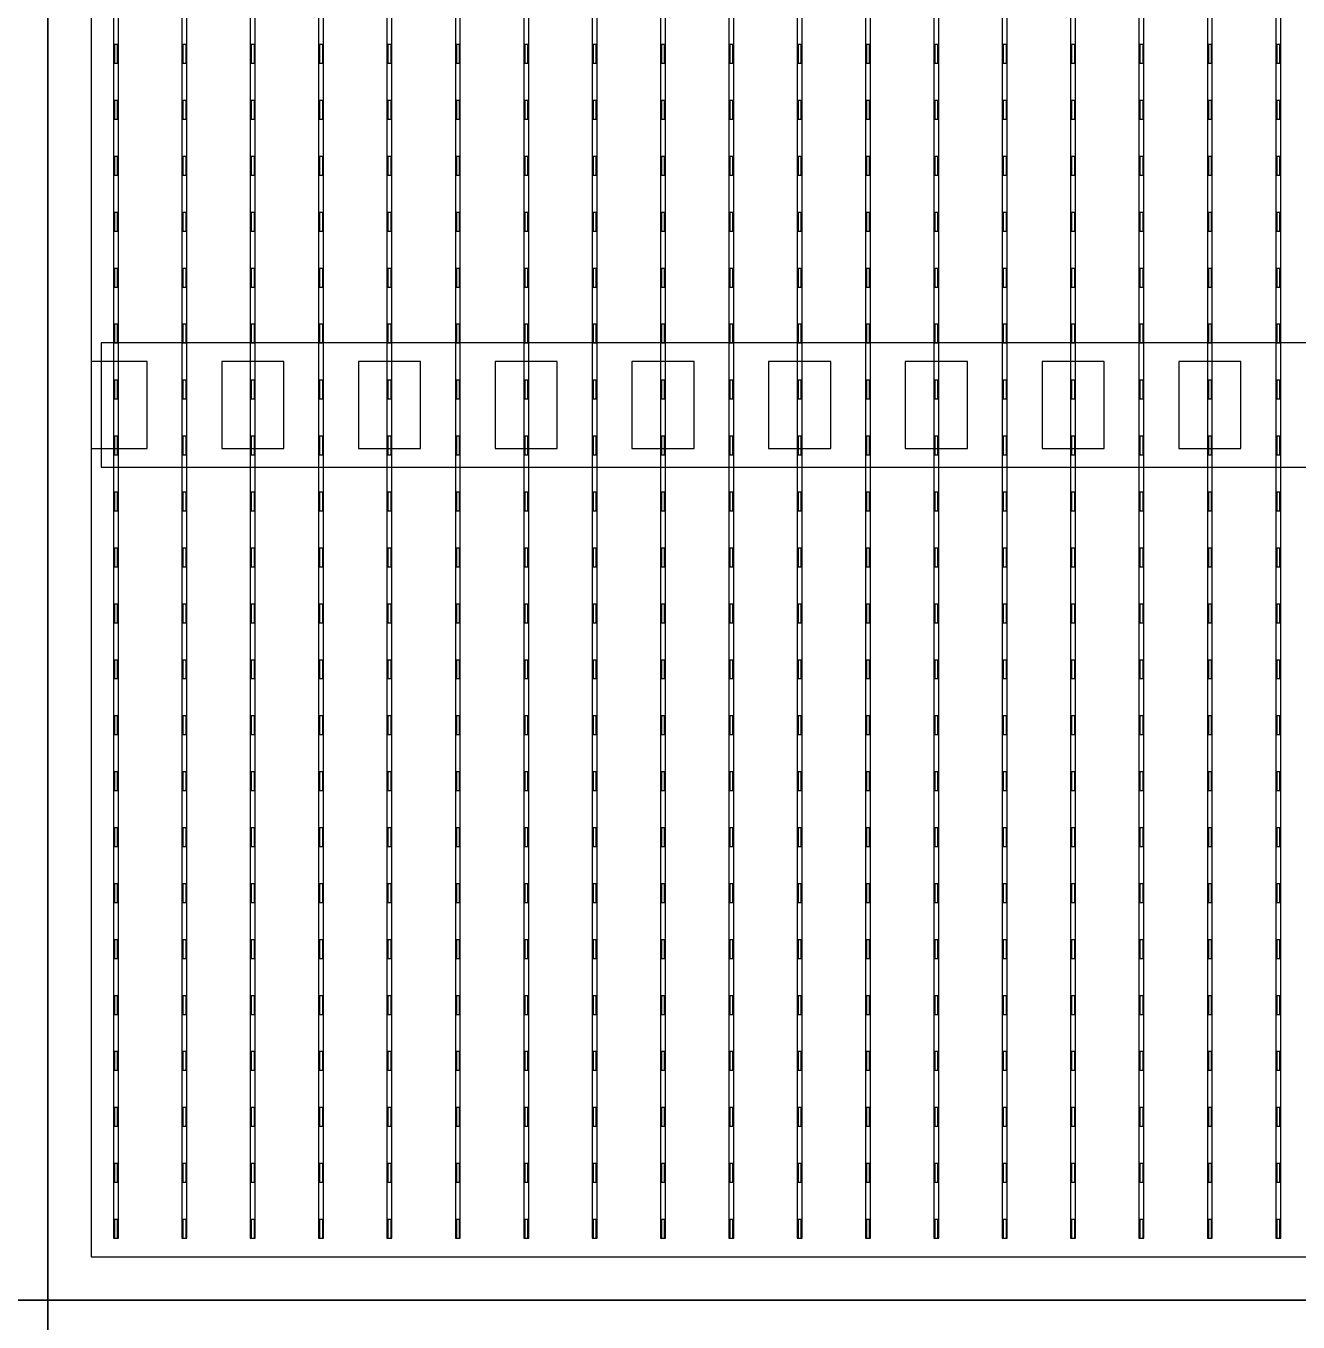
# Model space of a CAD drawing. Header units: millimetres. Extents: x -18 to 142, y -7 to 153.
# Drawn here: x 41.09 to 51.33, y 20.22 to 30.65 of the extents above; entities that cross this region are included whole.
import ezdxf

# ---------------------------------------------------------------- set-up
doc = ezdxf.new("R2010")
doc.units = ezdxf.units.MM
for name, color, linetype in [('BUSBARS', 3, 'Continuous'), ('CELLS', 5, 'Continuous'), ('CONTACT_PADS', 2, 'Continuous'), ('DICING', 4, 'Continuous'), ('FINGERS', 1, 'Continuous'), ('INSULATION', 2, 'Continuous')]:
    doc.layers.add(name, color=color, linetype=linetype)

msp = doc.modelspace()

# ---------------------------------------------------------------- linework, layer by layer
at = {"layer": 'BUSBARS'}
msp.add_lwpolyline([(61.74, 27.1), (61.74, 28.1), (41.7, 28.1), (41.7, 27.1), (61.74, 27.1)], close=True, dxfattribs=at)
at = {"layer": 'CELLS'}
for points in [[(41.27, 20.4), (41.27, 41.3), (20.37, 41.3), (20.37, 20.4), (41.27, 20.4)], [(62.17, 20.4), (62.17, 41.3), (41.27, 41.3), (41.27, 20.4), (62.17, 20.4)], [(41.27, -0.5), (41.27, 20.4), (20.37, 20.4), (20.37, -0.5), (41.27, -0.5)], [(62.17, -0.5), (62.17, 20.4), (41.27, 20.4), (41.27, -0.5), (62.17, -0.5)]]:
    msp.add_lwpolyline(points, close=True, dxfattribs=at)
at = {"layer": 'CONTACT_PADS'}
for points in [[(41.833, 30.35), (41.833, 30.5), (41.808, 30.5), (41.808, 30.35), (41.833, 30.35)], [(42.383, 30.35), (42.383, 30.5), (42.358, 30.5), (42.358, 30.35), (42.383, 30.35)], [(42.933, 30.35), (42.933, 30.5), (42.908, 30.5), (42.908, 30.35), (42.933, 30.35)], [(43.483, 30.35), (43.483, 30.5), (43.458, 30.5), (43.458, 30.35), (43.483, 30.35)], [(44.033, 30.35), (44.033, 30.5), (44.008, 30.5), (44.008, 30.35), (44.033, 30.35)], [(44.583, 30.35), (44.583, 30.5), (44.558, 30.5), (44.558, 30.35), (44.583, 30.35)], [(45.133, 30.35), (45.133, 30.5), (45.108, 30.5), (45.108, 30.35), (45.133, 30.35)], [(45.683, 30.35), (45.683, 30.5), (45.658, 30.5), (45.658, 30.35), (45.683, 30.35)], [(46.233, 30.35), (46.233, 30.5), (46.208, 30.5), (46.208, 30.35), (46.233, 30.35)], [(46.783, 30.35), (46.783, 30.5), (46.758, 30.5), (46.758, 30.35), (46.783, 30.35)], [(47.333, 30.35), (47.333, 30.5), (47.308, 30.5), (47.308, 30.35), (47.333, 30.35)], [(47.883, 30.35), (47.883, 30.5), (47.858, 30.5), (47.858, 30.35), (47.883, 30.35)], [(48.433, 30.35), (48.433, 30.5), (48.408, 30.5), (48.408, 30.35), (48.433, 30.35)], [(48.983, 30.35), (48.983, 30.5), (48.958, 30.5), (48.958, 30.35), (48.983, 30.35)], [(49.533, 30.35), (49.533, 30.5), (49.508, 30.5), (49.508, 30.35), (49.533, 30.35)], [(50.083, 30.35), (50.083, 30.5), (50.058, 30.5), (50.058, 30.35), (50.083, 30.35)], [(50.633, 30.35), (50.633, 30.5), (50.608, 30.5), (50.608, 30.35), (50.633, 30.35)], [(51.183, 30.35), (51.183, 30.5), (51.158, 30.5), (51.158, 30.35), (51.183, 30.35)], [(41.833, 29.9), (41.833, 30.05), (41.808, 30.05), (41.808, 29.9), (41.833, 29.9)], [(42.383, 29.9), (42.383, 30.05), (42.358, 30.05), (42.358, 29.9), (42.383, 29.9)], [(42.933, 29.9), (42.933, 30.05), (42.908, 30.05), (42.908, 29.9), (42.933, 29.9)], [(43.483, 29.9), (43.483, 30.05), (43.458, 30.05), (43.458, 29.9), (43.483, 29.9)], [(44.033, 29.9), (44.033, 30.05), (44.008, 30.05), (44.008, 29.9), (44.033, 29.9)], [(44.583, 29.9), (44.583, 30.05), (44.558, 30.05), (44.558, 29.9), (44.583, 29.9)], [(45.133, 29.9), (45.133, 30.05), (45.108, 30.05), (45.108, 29.9), (45.133, 29.9)], [(45.683, 29.9), (45.683, 30.05), (45.658, 30.05), (45.658, 29.9), (45.683, 29.9)], [(46.233, 29.9), (46.233, 30.05), (46.208, 30.05), (46.208, 29.9), (46.233, 29.9)], [(46.783, 29.9), (46.783, 30.05), (46.758, 30.05), (46.758, 29.9), (46.783, 29.9)], [(47.333, 29.9), (47.333, 30.05), (47.308, 30.05), (47.308, 29.9), (47.333, 29.9)], [(47.883, 29.9), (47.883, 30.05), (47.858, 30.05), (47.858, 29.9), (47.883, 29.9)], [(48.433, 29.9), (48.433, 30.05), (48.408, 30.05), (48.408, 29.9), (48.433, 29.9)], [(48.983, 29.9), (48.983, 30.05), (48.958, 30.05), (48.958, 29.9), (48.983, 29.9)], [(49.533, 29.9), (49.533, 30.05), (49.508, 30.05), (49.508, 29.9), (49.533, 29.9)], [(50.083, 29.9), (50.083, 30.05), (50.058, 30.05), (50.058, 29.9), (50.083, 29.9)], [(50.633, 29.9), (50.633, 30.05), (50.608, 30.05), (50.608, 29.9), (50.633, 29.9)], [(51.183, 29.9), (51.183, 30.05), (51.158, 30.05), (51.158, 29.9), (51.183, 29.9)], [(41.833, 29.45), (41.833, 29.6), (41.808, 29.6), (41.808, 29.45), (41.833, 29.45)], [(42.383, 29.45), (42.383, 29.6), (42.358, 29.6), (42.358, 29.45), (42.383, 29.45)], [(42.933, 29.45), (42.933, 29.6), (42.908, 29.6), (42.908, 29.45), (42.933, 29.45)], [(43.483, 29.45), (43.483, 29.6), (43.458, 29.6), (43.458, 29.45), (43.483, 29.45)], [(44.033, 29.45), (44.033, 29.6), (44.008, 29.6), (44.008, 29.45), (44.033, 29.45)], [(44.583, 29.45), (44.583, 29.6), (44.558, 29.6), (44.558, 29.45), (44.583, 29.45)], [(45.133, 29.45), (45.133, 29.6), (45.108, 29.6), (45.108, 29.45), (45.133, 29.45)], [(45.683, 29.45), (45.683, 29.6), (45.658, 29.6), (45.658, 29.45), (45.683, 29.45)], [(46.233, 29.45), (46.233, 29.6), (46.208, 29.6), (46.208, 29.45), (46.233, 29.45)], [(46.783, 29.45), (46.783, 29.6), (46.758, 29.6), (46.758, 29.45), (46.783, 29.45)], [(47.333, 29.45), (47.333, 29.6), (47.308, 29.6), (47.308, 29.45), (47.333, 29.45)], [(47.883, 29.45), (47.883, 29.6), (47.858, 29.6), (47.858, 29.45), (47.883, 29.45)], [(48.433, 29.45), (48.433, 29.6), (48.408, 29.6), (48.408, 29.45), (48.433, 29.45)], [(48.983, 29.45), (48.983, 29.6), (48.958, 29.6), (48.958, 29.45), (48.983, 29.45)], [(49.533, 29.45), (49.533, 29.6), (49.508, 29.6), (49.508, 29.45), (49.533, 29.45)], [(50.083, 29.45), (50.083, 29.6), (50.058, 29.6), (50.058, 29.45), (50.083, 29.45)], [(50.633, 29.45), (50.633, 29.6), (50.608, 29.6), (50.608, 29.45), (50.633, 29.45)], [(51.183, 29.45), (51.183, 29.6), (51.158, 29.6), (51.158, 29.45), (51.183, 29.45)], [(41.833, 29), (41.833, 29.15), (41.808, 29.15), (41.808, 29), (41.833, 29)], [(42.383, 29), (42.383, 29.15), (42.358, 29.15), (42.358, 29), (42.383, 29)], [(42.933, 29), (42.933, 29.15), (42.908, 29.15), (42.908, 29), (42.933, 29)], [(43.483, 29), (43.483, 29.15), (43.458, 29.15), (43.458, 29), (43.483, 29)], [(44.033, 29), (44.033, 29.15), (44.008, 29.15), (44.008, 29), (44.033, 29)], [(44.583, 29), (44.583, 29.15), (44.558, 29.15), (44.558, 29), (44.583, 29)], [(45.133, 29), (45.133, 29.15), (45.108, 29.15), (45.108, 29), (45.133, 29)], [(45.683, 29), (45.683, 29.15), (45.658, 29.15), (45.658, 29), (45.683, 29)], [(46.233, 29), (46.233, 29.15), (46.208, 29.15), (46.208, 29), (46.233, 29)], [(46.783, 29), (46.783, 29.15), (46.758, 29.15), (46.758, 29), (46.783, 29)], [(47.333, 29), (47.333, 29.15), (47.308, 29.15), (47.308, 29), (47.333, 29)], [(47.883, 29), (47.883, 29.15), (47.858, 29.15), (47.858, 29), (47.883, 29)], [(48.433, 29), (48.433, 29.15), (48.408, 29.15), (48.408, 29), (48.433, 29)], [(48.983, 29), (48.983, 29.15), (48.958, 29.15), (48.958, 29), (48.983, 29)], [(49.533, 29), (49.533, 29.15), (49.508, 29.15), (49.508, 29), (49.533, 29)], [(50.083, 29), (50.083, 29.15), (50.058, 29.15), (50.058, 29), (50.083, 29)], [(50.633, 29), (50.633, 29.15), (50.608, 29.15), (50.608, 29), (50.633, 29)], [(51.183, 29), (51.183, 29.15), (51.158, 29.15), (51.158, 29), (51.183, 29)], [(41.833, 28.55), (41.833, 28.7), (41.808, 28.7), (41.808, 28.55), (41.833, 28.55)], [(42.383, 28.55), (42.383, 28.7), (42.358, 28.7), (42.358, 28.55), (42.383, 28.55)], [(42.933, 28.55), (42.933, 28.7), (42.908, 28.7), (42.908, 28.55), (42.933, 28.55)], [(43.483, 28.55), (43.483, 28.7), (43.458, 28.7), (43.458, 28.55), (43.483, 28.55)], [(44.033, 28.55), (44.033, 28.7), (44.008, 28.7), (44.008, 28.55), (44.033, 28.55)], [(44.583, 28.55), (44.583, 28.7), (44.558, 28.7), (44.558, 28.55), (44.583, 28.55)], [(45.133, 28.55), (45.133, 28.7), (45.108, 28.7), (45.108, 28.55), (45.133, 28.55)], [(45.683, 28.55), (45.683, 28.7), (45.658, 28.7), (45.658, 28.55), (45.683, 28.55)], [(46.233, 28.55), (46.233, 28.7), (46.208, 28.7), (46.208, 28.55), (46.233, 28.55)], [(46.783, 28.55), (46.783, 28.7), (46.758, 28.7), (46.758, 28.55), (46.783, 28.55)], [(47.333, 28.55), (47.333, 28.7), (47.308, 28.7), (47.308, 28.55), (47.333, 28.55)], [(47.883, 28.55), (47.883, 28.7), (47.858, 28.7), (47.858, 28.55), (47.883, 28.55)], [(48.433, 28.55), (48.433, 28.7), (48.408, 28.7), (48.408, 28.55), (48.433, 28.55)], [(48.983, 28.55), (48.983, 28.7), (48.958, 28.7), (48.958, 28.55), (48.983, 28.55)], [(49.533, 28.55), (49.533, 28.7), (49.508, 28.7), (49.508, 28.55), (49.533, 28.55)], [(50.083, 28.55), (50.083, 28.7), (50.058, 28.7), (50.058, 28.55), (50.083, 28.55)], [(50.633, 28.55), (50.633, 28.7), (50.608, 28.7), (50.608, 28.55), (50.633, 28.55)], [(51.183, 28.55), (51.183, 28.7), (51.158, 28.7), (51.158, 28.55), (51.183, 28.55)], [(41.833, 28.1), (41.833, 28.25), (41.808, 28.25), (41.808, 28.1), (41.833, 28.1)], [(42.383, 28.1), (42.383, 28.25), (42.358, 28.25), (42.358, 28.1), (42.383, 28.1)], [(42.933, 28.1), (42.933, 28.25), (42.908, 28.25), (42.908, 28.1), (42.933, 28.1)], [(43.483, 28.1), (43.483, 28.25), (43.458, 28.25), (43.458, 28.1), (43.483, 28.1)], [(44.033, 28.1), (44.033, 28.25), (44.008, 28.25), (44.008, 28.1), (44.033, 28.1)], [(44.583, 28.1), (44.583, 28.25), (44.558, 28.25), (44.558, 28.1), (44.583, 28.1)], [(45.133, 28.1), (45.133, 28.25), (45.108, 28.25), (45.108, 28.1), (45.133, 28.1)], [(45.683, 28.1), (45.683, 28.25), (45.658, 28.25), (45.658, 28.1), (45.683, 28.1)], [(46.233, 28.1), (46.233, 28.25), (46.208, 28.25), (46.208, 28.1), (46.233, 28.1)], [(46.783, 28.1), (46.783, 28.25), (46.758, 28.25), (46.758, 28.1), (46.783, 28.1)], [(47.333, 28.1), (47.333, 28.25), (47.308, 28.25), (47.308, 28.1), (47.333, 28.1)], [(47.883, 28.1), (47.883, 28.25), (47.858, 28.25), (47.858, 28.1), (47.883, 28.1)], [(48.433, 28.1), (48.433, 28.25), (48.408, 28.25), (48.408, 28.1), (48.433, 28.1)], [(48.983, 28.1), (48.983, 28.25), (48.958, 28.25), (48.958, 28.1), (48.983, 28.1)], [(49.533, 28.1), (49.533, 28.25), (49.508, 28.25), (49.508, 28.1), (49.533, 28.1)], [(50.083, 28.1), (50.083, 28.25), (50.058, 28.25), (50.058, 28.1), (50.083, 28.1)], [(50.633, 28.1), (50.633, 28.25), (50.608, 28.25), (50.608, 28.1), (50.633, 28.1)], [(51.183, 28.1), (51.183, 28.25), (51.158, 28.25), (51.158, 28.1), (51.183, 28.1)], [(41.833, 27.65), (41.833, 27.8), (41.808, 27.8), (41.808, 27.65), (41.833, 27.65)], [(42.383, 27.65), (42.383, 27.8), (42.358, 27.8), (42.358, 27.65), (42.383, 27.65)], [(42.933, 27.65), (42.933, 27.8), (42.908, 27.8), (42.908, 27.65), (42.933, 27.65)], [(43.483, 27.65), (43.483, 27.8), (43.458, 27.8), (43.458, 27.65), (43.483, 27.65)], [(44.033, 27.65), (44.033, 27.8), (44.008, 27.8), (44.008, 27.65), (44.033, 27.65)], [(44.583, 27.65), (44.583, 27.8), (44.558, 27.8), (44.558, 27.65), (44.583, 27.65)], [(45.133, 27.65), (45.133, 27.8), (45.108, 27.8), (45.108, 27.65), (45.133, 27.65)], [(45.683, 27.65), (45.683, 27.8), (45.658, 27.8), (45.658, 27.65), (45.683, 27.65)], [(46.233, 27.65), (46.233, 27.8), (46.208, 27.8), (46.208, 27.65), (46.233, 27.65)], [(46.783, 27.65), (46.783, 27.8), (46.758, 27.8), (46.758, 27.65), (46.783, 27.65)], [(47.333, 27.65), (47.333, 27.8), (47.308, 27.8), (47.308, 27.65), (47.333, 27.65)], [(47.883, 27.65), (47.883, 27.8), (47.858, 27.8), (47.858, 27.65), (47.883, 27.65)], [(48.433, 27.65), (48.433, 27.8), (48.408, 27.8), (48.408, 27.65), (48.433, 27.65)], [(48.983, 27.65), (48.983, 27.8), (48.958, 27.8), (48.958, 27.65), (48.983, 27.65)], [(49.533, 27.65), (49.533, 27.8), (49.508, 27.8), (49.508, 27.65), (49.533, 27.65)], [(50.083, 27.65), (50.083, 27.8), (50.058, 27.8), (50.058, 27.65), (50.083, 27.65)], [(50.633, 27.65), (50.633, 27.8), (50.608, 27.8), (50.608, 27.65), (50.633, 27.65)], [(51.183, 27.65), (51.183, 27.8), (51.158, 27.8), (51.158, 27.65), (51.183, 27.65)], [(41.833, 27.2), (41.833, 27.35), (41.808, 27.35), (41.808, 27.2), (41.833, 27.2)], [(42.383, 27.2), (42.383, 27.35), (42.358, 27.35), (42.358, 27.2), (42.383, 27.2)], [(42.933, 27.2), (42.933, 27.35), (42.908, 27.35), (42.908, 27.2), (42.933, 27.2)], [(43.483, 27.2), (43.483, 27.35), (43.458, 27.35), (43.458, 27.2), (43.483, 27.2)], [(44.033, 27.2), (44.033, 27.35), (44.008, 27.35), (44.008, 27.2), (44.033, 27.2)], [(44.583, 27.2), (44.583, 27.35), (44.558, 27.35), (44.558, 27.2), (44.583, 27.2)], [(45.133, 27.2), (45.133, 27.35), (45.108, 27.35), (45.108, 27.2), (45.133, 27.2)], [(45.683, 27.2), (45.683, 27.35), (45.658, 27.35), (45.658, 27.2), (45.683, 27.2)], [(46.233, 27.2), (46.233, 27.35), (46.208, 27.35), (46.208, 27.2), (46.233, 27.2)], [(46.783, 27.2), (46.783, 27.35), (46.758, 27.35), (46.758, 27.2), (46.783, 27.2)], [(47.333, 27.2), (47.333, 27.35), (47.308, 27.35), (47.308, 27.2), (47.333, 27.2)], [(47.883, 27.2), (47.883, 27.35), (47.858, 27.35), (47.858, 27.2), (47.883, 27.2)], [(48.433, 27.2), (48.433, 27.35), (48.408, 27.35), (48.408, 27.2), (48.433, 27.2)], [(48.983, 27.2), (48.983, 27.35), (48.958, 27.35), (48.958, 27.2), (48.983, 27.2)], [(49.533, 27.2), (49.533, 27.35), (49.508, 27.35), (49.508, 27.2), (49.533, 27.2)], [(50.083, 27.2), (50.083, 27.35), (50.058, 27.35), (50.058, 27.2), (50.083, 27.2)], [(50.633, 27.2), (50.633, 27.35), (50.608, 27.35), (50.608, 27.2), (50.633, 27.2)], [(51.183, 27.2), (51.183, 27.35), (51.158, 27.35), (51.158, 27.2), (51.183, 27.2)], [(41.833, 26.75), (41.833, 26.9), (41.808, 26.9), (41.808, 26.75), (41.833, 26.75)], [(42.383, 26.75), (42.383, 26.9), (42.358, 26.9), (42.358, 26.75), (42.383, 26.75)], [(42.933, 26.75), (42.933, 26.9), (42.908, 26.9), (42.908, 26.75), (42.933, 26.75)], [(43.483, 26.75), (43.483, 26.9), (43.458, 26.9), (43.458, 26.75), (43.483, 26.75)], [(44.033, 26.75), (44.033, 26.9), (44.008, 26.9), (44.008, 26.75), (44.033, 26.75)], [(44.583, 26.75), (44.583, 26.9), (44.558, 26.9), (44.558, 26.75), (44.583, 26.75)], [(45.133, 26.75), (45.133, 26.9), (45.108, 26.9), (45.108, 26.75), (45.133, 26.75)], [(45.683, 26.75), (45.683, 26.9), (45.658, 26.9), (45.658, 26.75), (45.683, 26.75)], [(46.233, 26.75), (46.233, 26.9), (46.208, 26.9), (46.208, 26.75), (46.233, 26.75)], [(46.783, 26.75), (46.783, 26.9), (46.758, 26.9), (46.758, 26.75), (46.783, 26.75)], [(47.333, 26.75), (47.333, 26.9), (47.308, 26.9), (47.308, 26.75), (47.333, 26.75)], [(47.883, 26.75), (47.883, 26.9), (47.858, 26.9), (47.858, 26.75), (47.883, 26.75)], [(48.433, 26.75), (48.433, 26.9), (48.408, 26.9), (48.408, 26.75), (48.433, 26.75)], [(48.983, 26.75), (48.983, 26.9), (48.958, 26.9), (48.958, 26.75), (48.983, 26.75)], [(49.533, 26.75), (49.533, 26.9), (49.508, 26.9), (49.508, 26.75), (49.533, 26.75)], [(50.083, 26.75), (50.083, 26.9), (50.058, 26.9), (50.058, 26.75), (50.083, 26.75)], [(50.633, 26.75), (50.633, 26.9), (50.608, 26.9), (50.608, 26.75), (50.633, 26.75)], [(51.183, 26.75), (51.183, 26.9), (51.158, 26.9), (51.158, 26.75), (51.183, 26.75)], [(41.833, 26.3), (41.833, 26.45), (41.808, 26.45), (41.808, 26.3), (41.833, 26.3)], [(42.383, 26.3), (42.383, 26.45), (42.358, 26.45), (42.358, 26.3), (42.383, 26.3)], [(42.933, 26.3), (42.933, 26.45), (42.908, 26.45), (42.908, 26.3), (42.933, 26.3)], [(43.483, 26.3), (43.483, 26.45), (43.458, 26.45), (43.458, 26.3), (43.483, 26.3)], [(44.033, 26.3), (44.033, 26.45), (44.008, 26.45), (44.008, 26.3), (44.033, 26.3)], [(44.583, 26.3), (44.583, 26.45), (44.558, 26.45), (44.558, 26.3), (44.583, 26.3)], [(45.133, 26.3), (45.133, 26.45), (45.108, 26.45), (45.108, 26.3), (45.133, 26.3)], [(45.683, 26.3), (45.683, 26.45), (45.658, 26.45), (45.658, 26.3), (45.683, 26.3)], [(46.233, 26.3), (46.233, 26.45), (46.208, 26.45), (46.208, 26.3), (46.233, 26.3)], [(46.783, 26.3), (46.783, 26.45), (46.758, 26.45), (46.758, 26.3), (46.783, 26.3)], [(47.333, 26.3), (47.333, 26.45), (47.308, 26.45), (47.308, 26.3), (47.333, 26.3)], [(47.883, 26.3), (47.883, 26.45), (47.858, 26.45), (47.858, 26.3), (47.883, 26.3)], [(48.433, 26.3), (48.433, 26.45), (48.408, 26.45), (48.408, 26.3), (48.433, 26.3)], [(48.983, 26.3), (48.983, 26.45), (48.958, 26.45), (48.958, 26.3), (48.983, 26.3)], [(49.533, 26.3), (49.533, 26.45), (49.508, 26.45), (49.508, 26.3), (49.533, 26.3)], [(50.083, 26.3), (50.083, 26.45), (50.058, 26.45), (50.058, 26.3), (50.083, 26.3)], [(50.633, 26.3), (50.633, 26.45), (50.608, 26.45), (50.608, 26.3), (50.633, 26.3)], [(51.183, 26.3), (51.183, 26.45), (51.158, 26.45), (51.158, 26.3), (51.183, 26.3)], [(41.833, 25.85), (41.833, 26), (41.808, 26), (41.808, 25.85), (41.833, 25.85)], [(42.383, 25.85), (42.383, 26), (42.358, 26), (42.358, 25.85), (42.383, 25.85)], [(42.933, 25.85), (42.933, 26), (42.908, 26), (42.908, 25.85), (42.933, 25.85)], [(43.483, 25.85), (43.483, 26), (43.458, 26), (43.458, 25.85), (43.483, 25.85)], [(44.033, 25.85), (44.033, 26), (44.008, 26), (44.008, 25.85), (44.033, 25.85)], [(44.583, 25.85), (44.583, 26), (44.558, 26), (44.558, 25.85), (44.583, 25.85)], [(45.133, 25.85), (45.133, 26), (45.108, 26), (45.108, 25.85), (45.133, 25.85)], [(45.683, 25.85), (45.683, 26), (45.658, 26), (45.658, 25.85), (45.683, 25.85)], [(46.233, 25.85), (46.233, 26), (46.208, 26), (46.208, 25.85), (46.233, 25.85)], [(46.783, 25.85), (46.783, 26), (46.758, 26), (46.758, 25.85), (46.783, 25.85)], [(47.333, 25.85), (47.333, 26), (47.308, 26), (47.308, 25.85), (47.333, 25.85)], [(47.883, 25.85), (47.883, 26), (47.858, 26), (47.858, 25.85), (47.883, 25.85)], [(48.433, 25.85), (48.433, 26), (48.408, 26), (48.408, 25.85), (48.433, 25.85)], [(48.983, 25.85), (48.983, 26), (48.958, 26), (48.958, 25.85), (48.983, 25.85)], [(49.533, 25.85), (49.533, 26), (49.508, 26), (49.508, 25.85), (49.533, 25.85)], [(50.083, 25.85), (50.083, 26), (50.058, 26), (50.058, 25.85), (50.083, 25.85)], [(50.633, 25.85), (50.633, 26), (50.608, 26), (50.608, 25.85), (50.633, 25.85)], [(51.183, 25.85), (51.183, 26), (51.158, 26), (51.158, 25.85), (51.183, 25.85)], [(41.833, 25.4), (41.833, 25.55), (41.808, 25.55), (41.808, 25.4), (41.833, 25.4)], [(42.383, 25.4), (42.383, 25.55), (42.358, 25.55), (42.358, 25.4), (42.383, 25.4)], [(42.933, 25.4), (42.933, 25.55), (42.908, 25.55), (42.908, 25.4), (42.933, 25.4)], [(43.483, 25.4), (43.483, 25.55), (43.458, 25.55), (43.458, 25.4), (43.483, 25.4)], [(44.033, 25.4), (44.033, 25.55), (44.008, 25.55), (44.008, 25.4), (44.033, 25.4)], [(44.583, 25.4), (44.583, 25.55), (44.558, 25.55), (44.558, 25.4), (44.583, 25.4)], [(45.133, 25.4), (45.133, 25.55), (45.108, 25.55), (45.108, 25.4), (45.133, 25.4)], [(45.683, 25.4), (45.683, 25.55), (45.658, 25.55), (45.658, 25.4), (45.683, 25.4)], [(46.233, 25.4), (46.233, 25.55), (46.208, 25.55), (46.208, 25.4), (46.233, 25.4)], [(46.783, 25.4), (46.783, 25.55), (46.758, 25.55), (46.758, 25.4), (46.783, 25.4)], [(47.333, 25.4), (47.333, 25.55), (47.308, 25.55), (47.308, 25.4), (47.333, 25.4)], [(47.883, 25.4), (47.883, 25.55), (47.858, 25.55), (47.858, 25.4), (47.883, 25.4)], [(48.433, 25.4), (48.433, 25.55), (48.408, 25.55), (48.408, 25.4), (48.433, 25.4)], [(48.983, 25.4), (48.983, 25.55), (48.958, 25.55), (48.958, 25.4), (48.983, 25.4)], [(49.533, 25.4), (49.533, 25.55), (49.508, 25.55), (49.508, 25.4), (49.533, 25.4)], [(50.083, 25.4), (50.083, 25.55), (50.058, 25.55), (50.058, 25.4), (50.083, 25.4)], [(50.633, 25.4), (50.633, 25.55), (50.608, 25.55), (50.608, 25.4), (50.633, 25.4)], [(51.183, 25.4), (51.183, 25.55), (51.158, 25.55), (51.158, 25.4), (51.183, 25.4)], [(41.833, 24.95), (41.833, 25.1), (41.808, 25.1), (41.808, 24.95), (41.833, 24.95)], [(42.383, 24.95), (42.383, 25.1), (42.358, 25.1), (42.358, 24.95), (42.383, 24.95)], [(42.933, 24.95), (42.933, 25.1), (42.908, 25.1), (42.908, 24.95), (42.933, 24.95)], [(43.483, 24.95), (43.483, 25.1), (43.458, 25.1), (43.458, 24.95), (43.483, 24.95)], [(44.033, 24.95), (44.033, 25.1), (44.008, 25.1), (44.008, 24.95), (44.033, 24.95)], [(44.583, 24.95), (44.583, 25.1), (44.558, 25.1), (44.558, 24.95), (44.583, 24.95)], [(45.133, 24.95), (45.133, 25.1), (45.108, 25.1), (45.108, 24.95), (45.133, 24.95)], [(45.683, 24.95), (45.683, 25.1), (45.658, 25.1), (45.658, 24.95), (45.683, 24.95)], [(46.233, 24.95), (46.233, 25.1), (46.208, 25.1), (46.208, 24.95), (46.233, 24.95)], [(46.783, 24.95), (46.783, 25.1), (46.758, 25.1), (46.758, 24.95), (46.783, 24.95)], [(47.333, 24.95), (47.333, 25.1), (47.308, 25.1), (47.308, 24.95), (47.333, 24.95)], [(47.883, 24.95), (47.883, 25.1), (47.858, 25.1), (47.858, 24.95), (47.883, 24.95)], [(48.433, 24.95), (48.433, 25.1), (48.408, 25.1), (48.408, 24.95), (48.433, 24.95)], [(48.983, 24.95), (48.983, 25.1), (48.958, 25.1), (48.958, 24.95), (48.983, 24.95)], [(49.533, 24.95), (49.533, 25.1), (49.508, 25.1), (49.508, 24.95), (49.533, 24.95)], [(50.083, 24.95), (50.083, 25.1), (50.058, 25.1), (50.058, 24.95), (50.083, 24.95)], [(50.633, 24.95), (50.633, 25.1), (50.608, 25.1), (50.608, 24.95), (50.633, 24.95)], [(51.183, 24.95), (51.183, 25.1), (51.158, 25.1), (51.158, 24.95), (51.183, 24.95)], [(41.833, 24.5), (41.833, 24.65), (41.808, 24.65), (41.808, 24.5), (41.833, 24.5)], [(42.383, 24.5), (42.383, 24.65), (42.358, 24.65), (42.358, 24.5), (42.383, 24.5)], [(42.933, 24.5), (42.933, 24.65), (42.908, 24.65), (42.908, 24.5), (42.933, 24.5)], [(43.483, 24.5), (43.483, 24.65), (43.458, 24.65), (43.458, 24.5), (43.483, 24.5)], [(44.033, 24.5), (44.033, 24.65), (44.008, 24.65), (44.008, 24.5), (44.033, 24.5)], [(44.583, 24.5), (44.583, 24.65), (44.558, 24.65), (44.558, 24.5), (44.583, 24.5)], [(45.133, 24.5), (45.133, 24.65), (45.108, 24.65), (45.108, 24.5), (45.133, 24.5)], [(45.683, 24.5), (45.683, 24.65), (45.658, 24.65), (45.658, 24.5), (45.683, 24.5)], [(46.233, 24.5), (46.233, 24.65), (46.208, 24.65), (46.208, 24.5), (46.233, 24.5)], [(46.783, 24.5), (46.783, 24.65), (46.758, 24.65), (46.758, 24.5), (46.783, 24.5)], [(47.333, 24.5), (47.333, 24.65), (47.308, 24.65), (47.308, 24.5), (47.333, 24.5)], [(47.883, 24.5), (47.883, 24.65), (47.858, 24.65), (47.858, 24.5), (47.883, 24.5)], [(48.433, 24.5), (48.433, 24.65), (48.408, 24.65), (48.408, 24.5), (48.433, 24.5)], [(48.983, 24.5), (48.983, 24.65), (48.958, 24.65), (48.958, 24.5), (48.983, 24.5)], [(49.533, 24.5), (49.533, 24.65), (49.508, 24.65), (49.508, 24.5), (49.533, 24.5)], [(50.083, 24.5), (50.083, 24.65), (50.058, 24.65), (50.058, 24.5), (50.083, 24.5)], [(50.633, 24.5), (50.633, 24.65), (50.608, 24.65), (50.608, 24.5), (50.633, 24.5)], [(51.183, 24.5), (51.183, 24.65), (51.158, 24.65), (51.158, 24.5), (51.183, 24.5)], [(41.833, 24.05), (41.833, 24.2), (41.808, 24.2), (41.808, 24.05), (41.833, 24.05)], [(42.383, 24.05), (42.383, 24.2), (42.358, 24.2), (42.358, 24.05), (42.383, 24.05)], [(42.933, 24.05), (42.933, 24.2), (42.908, 24.2), (42.908, 24.05), (42.933, 24.05)], [(43.483, 24.05), (43.483, 24.2), (43.458, 24.2), (43.458, 24.05), (43.483, 24.05)], [(44.033, 24.05), (44.033, 24.2), (44.008, 24.2), (44.008, 24.05), (44.033, 24.05)], [(44.583, 24.05), (44.583, 24.2), (44.558, 24.2), (44.558, 24.05), (44.583, 24.05)], [(45.133, 24.05), (45.133, 24.2), (45.108, 24.2), (45.108, 24.05), (45.133, 24.05)], [(45.683, 24.05), (45.683, 24.2), (45.658, 24.2), (45.658, 24.05), (45.683, 24.05)], [(46.233, 24.05), (46.233, 24.2), (46.208, 24.2), (46.208, 24.05), (46.233, 24.05)], [(46.783, 24.05), (46.783, 24.2), (46.758, 24.2), (46.758, 24.05), (46.783, 24.05)], [(47.333, 24.05), (47.333, 24.2), (47.308, 24.2), (47.308, 24.05), (47.333, 24.05)], [(47.883, 24.05), (47.883, 24.2), (47.858, 24.2), (47.858, 24.05), (47.883, 24.05)], [(48.433, 24.05), (48.433, 24.2), (48.408, 24.2), (48.408, 24.05), (48.433, 24.05)], [(48.983, 24.05), (48.983, 24.2), (48.958, 24.2), (48.958, 24.05), (48.983, 24.05)], [(49.533, 24.05), (49.533, 24.2), (49.508, 24.2), (49.508, 24.05), (49.533, 24.05)], [(50.083, 24.05), (50.083, 24.2), (50.058, 24.2), (50.058, 24.05), (50.083, 24.05)], [(50.633, 24.05), (50.633, 24.2), (50.608, 24.2), (50.608, 24.05), (50.633, 24.05)], [(51.183, 24.05), (51.183, 24.2), (51.158, 24.2), (51.158, 24.05), (51.183, 24.05)], [(41.833, 23.6), (41.833, 23.75), (41.808, 23.75), (41.808, 23.6), (41.833, 23.6)], [(42.383, 23.6), (42.383, 23.75), (42.358, 23.75), (42.358, 23.6), (42.383, 23.6)], [(42.933, 23.6), (42.933, 23.75), (42.908, 23.75), (42.908, 23.6), (42.933, 23.6)], [(43.483, 23.6), (43.483, 23.75), (43.458, 23.75), (43.458, 23.6), (43.483, 23.6)], [(44.033, 23.6), (44.033, 23.75), (44.008, 23.75), (44.008, 23.6), (44.033, 23.6)], [(44.583, 23.6), (44.583, 23.75), (44.558, 23.75), (44.558, 23.6), (44.583, 23.6)], [(45.133, 23.6), (45.133, 23.75), (45.108, 23.75), (45.108, 23.6), (45.133, 23.6)], [(45.683, 23.6), (45.683, 23.75), (45.658, 23.75), (45.658, 23.6), (45.683, 23.6)], [(46.233, 23.6), (46.233, 23.75), (46.208, 23.75), (46.208, 23.6), (46.233, 23.6)], [(46.783, 23.6), (46.783, 23.75), (46.758, 23.75), (46.758, 23.6), (46.783, 23.6)], [(47.333, 23.6), (47.333, 23.75), (47.308, 23.75), (47.308, 23.6), (47.333, 23.6)], [(47.883, 23.6), (47.883, 23.75), (47.858, 23.75), (47.858, 23.6), (47.883, 23.6)], [(48.433, 23.6), (48.433, 23.75), (48.408, 23.75), (48.408, 23.6), (48.433, 23.6)], [(48.983, 23.6), (48.983, 23.75), (48.958, 23.75), (48.958, 23.6), (48.983, 23.6)], [(49.533, 23.6), (49.533, 23.75), (49.508, 23.75), (49.508, 23.6), (49.533, 23.6)], [(50.083, 23.6), (50.083, 23.75), (50.058, 23.75), (50.058, 23.6), (50.083, 23.6)], [(50.633, 23.6), (50.633, 23.75), (50.608, 23.75), (50.608, 23.6), (50.633, 23.6)], [(51.183, 23.6), (51.183, 23.75), (51.158, 23.75), (51.158, 23.6), (51.183, 23.6)], [(41.833, 23.15), (41.833, 23.3), (41.808, 23.3), (41.808, 23.15), (41.833, 23.15)], [(42.383, 23.15), (42.383, 23.3), (42.358, 23.3), (42.358, 23.15), (42.383, 23.15)], [(42.933, 23.15), (42.933, 23.3), (42.908, 23.3), (42.908, 23.15), (42.933, 23.15)], [(43.483, 23.15), (43.483, 23.3), (43.458, 23.3), (43.458, 23.15), (43.483, 23.15)], [(44.033, 23.15), (44.033, 23.3), (44.008, 23.3), (44.008, 23.15), (44.033, 23.15)], [(44.583, 23.15), (44.583, 23.3), (44.558, 23.3), (44.558, 23.15), (44.583, 23.15)], [(45.133, 23.15), (45.133, 23.3), (45.108, 23.3), (45.108, 23.15), (45.133, 23.15)], [(45.683, 23.15), (45.683, 23.3), (45.658, 23.3), (45.658, 23.15), (45.683, 23.15)], [(46.233, 23.15), (46.233, 23.3), (46.208, 23.3), (46.208, 23.15), (46.233, 23.15)], [(46.783, 23.15), (46.783, 23.3), (46.758, 23.3), (46.758, 23.15), (46.783, 23.15)], [(47.333, 23.15), (47.333, 23.3), (47.308, 23.3), (47.308, 23.15), (47.333, 23.15)], [(47.883, 23.15), (47.883, 23.3), (47.858, 23.3), (47.858, 23.15), (47.883, 23.15)], [(48.433, 23.15), (48.433, 23.3), (48.408, 23.3), (48.408, 23.15), (48.433, 23.15)], [(48.983, 23.15), (48.983, 23.3), (48.958, 23.3), (48.958, 23.15), (48.983, 23.15)], [(49.533, 23.15), (49.533, 23.3), (49.508, 23.3), (49.508, 23.15), (49.533, 23.15)], [(50.083, 23.15), (50.083, 23.3), (50.058, 23.3), (50.058, 23.15), (50.083, 23.15)], [(50.633, 23.15), (50.633, 23.3), (50.608, 23.3), (50.608, 23.15), (50.633, 23.15)], [(51.183, 23.15), (51.183, 23.3), (51.158, 23.3), (51.158, 23.15), (51.183, 23.15)], [(41.833, 22.7), (41.833, 22.85), (41.808, 22.85), (41.808, 22.7), (41.833, 22.7)], [(42.383, 22.7), (42.383, 22.85), (42.358, 22.85), (42.358, 22.7), (42.383, 22.7)], [(42.933, 22.7), (42.933, 22.85), (42.908, 22.85), (42.908, 22.7), (42.933, 22.7)], [(43.483, 22.7), (43.483, 22.85), (43.458, 22.85), (43.458, 22.7), (43.483, 22.7)], [(44.033, 22.7), (44.033, 22.85), (44.008, 22.85), (44.008, 22.7), (44.033, 22.7)], [(44.583, 22.7), (44.583, 22.85), (44.558, 22.85), (44.558, 22.7), (44.583, 22.7)], [(45.133, 22.7), (45.133, 22.85), (45.108, 22.85), (45.108, 22.7), (45.133, 22.7)], [(45.683, 22.7), (45.683, 22.85), (45.658, 22.85), (45.658, 22.7), (45.683, 22.7)], [(46.233, 22.7), (46.233, 22.85), (46.208, 22.85), (46.208, 22.7), (46.233, 22.7)], [(46.783, 22.7), (46.783, 22.85), (46.758, 22.85), (46.758, 22.7), (46.783, 22.7)], [(47.333, 22.7), (47.333, 22.85), (47.308, 22.85), (47.308, 22.7), (47.333, 22.7)], [(47.883, 22.7), (47.883, 22.85), (47.858, 22.85), (47.858, 22.7), (47.883, 22.7)], [(48.433, 22.7), (48.433, 22.85), (48.408, 22.85), (48.408, 22.7), (48.433, 22.7)], [(48.983, 22.7), (48.983, 22.85), (48.958, 22.85), (48.958, 22.7), (48.983, 22.7)], [(49.533, 22.7), (49.533, 22.85), (49.508, 22.85), (49.508, 22.7), (49.533, 22.7)], [(50.083, 22.7), (50.083, 22.85), (50.058, 22.85), (50.058, 22.7), (50.083, 22.7)], [(50.633, 22.7), (50.633, 22.85), (50.608, 22.85), (50.608, 22.7), (50.633, 22.7)], [(51.183, 22.7), (51.183, 22.85), (51.158, 22.85), (51.158, 22.7), (51.183, 22.7)], [(41.833, 22.25), (41.833, 22.4), (41.808, 22.4), (41.808, 22.25), (41.833, 22.25)], [(42.383, 22.25), (42.383, 22.4), (42.358, 22.4), (42.358, 22.25), (42.383, 22.25)], [(42.933, 22.25), (42.933, 22.4), (42.908, 22.4), (42.908, 22.25), (42.933, 22.25)], [(43.483, 22.25), (43.483, 22.4), (43.458, 22.4), (43.458, 22.25), (43.483, 22.25)], [(44.033, 22.25), (44.033, 22.4), (44.008, 22.4), (44.008, 22.25), (44.033, 22.25)], [(44.583, 22.25), (44.583, 22.4), (44.558, 22.4), (44.558, 22.25), (44.583, 22.25)], [(45.133, 22.25), (45.133, 22.4), (45.108, 22.4), (45.108, 22.25), (45.133, 22.25)], [(45.683, 22.25), (45.683, 22.4), (45.658, 22.4), (45.658, 22.25), (45.683, 22.25)], [(46.233, 22.25), (46.233, 22.4), (46.208, 22.4), (46.208, 22.25), (46.233, 22.25)], [(46.783, 22.25), (46.783, 22.4), (46.758, 22.4), (46.758, 22.25), (46.783, 22.25)], [(47.333, 22.25), (47.333, 22.4), (47.308, 22.4), (47.308, 22.25), (47.333, 22.25)], [(47.883, 22.25), (47.883, 22.4), (47.858, 22.4), (47.858, 22.25), (47.883, 22.25)], [(48.433, 22.25), (48.433, 22.4), (48.408, 22.4), (48.408, 22.25), (48.433, 22.25)], [(48.983, 22.25), (48.983, 22.4), (48.958, 22.4), (48.958, 22.25), (48.983, 22.25)], [(49.533, 22.25), (49.533, 22.4), (49.508, 22.4), (49.508, 22.25), (49.533, 22.25)], [(50.083, 22.25), (50.083, 22.4), (50.058, 22.4), (50.058, 22.25), (50.083, 22.25)], [(50.633, 22.25), (50.633, 22.4), (50.608, 22.4), (50.608, 22.25), (50.633, 22.25)], [(51.183, 22.25), (51.183, 22.4), (51.158, 22.4), (51.158, 22.25), (51.183, 22.25)], [(41.833, 21.8), (41.833, 21.95), (41.808, 21.95), (41.808, 21.8), (41.833, 21.8)], [(42.383, 21.8), (42.383, 21.95), (42.358, 21.95), (42.358, 21.8), (42.383, 21.8)], [(42.933, 21.8), (42.933, 21.95), (42.908, 21.95), (42.908, 21.8), (42.933, 21.8)], [(43.483, 21.8), (43.483, 21.95), (43.458, 21.95), (43.458, 21.8), (43.483, 21.8)], [(44.033, 21.8), (44.033, 21.95), (44.008, 21.95), (44.008, 21.8), (44.033, 21.8)], [(44.583, 21.8), (44.583, 21.95), (44.558, 21.95), (44.558, 21.8), (44.583, 21.8)], [(45.133, 21.8), (45.133, 21.95), (45.108, 21.95), (45.108, 21.8), (45.133, 21.8)], [(45.683, 21.8), (45.683, 21.95), (45.658, 21.95), (45.658, 21.8), (45.683, 21.8)], [(46.233, 21.8), (46.233, 21.95), (46.208, 21.95), (46.208, 21.8), (46.233, 21.8)], [(46.783, 21.8), (46.783, 21.95), (46.758, 21.95), (46.758, 21.8), (46.783, 21.8)], [(47.333, 21.8), (47.333, 21.95), (47.308, 21.95), (47.308, 21.8), (47.333, 21.8)], [(47.883, 21.8), (47.883, 21.95), (47.858, 21.95), (47.858, 21.8), (47.883, 21.8)], [(48.433, 21.8), (48.433, 21.95), (48.408, 21.95), (48.408, 21.8), (48.433, 21.8)], [(48.983, 21.8), (48.983, 21.95), (48.958, 21.95), (48.958, 21.8), (48.983, 21.8)], [(49.533, 21.8), (49.533, 21.95), (49.508, 21.95), (49.508, 21.8), (49.533, 21.8)], [(50.083, 21.8), (50.083, 21.95), (50.058, 21.95), (50.058, 21.8), (50.083, 21.8)], [(50.633, 21.8), (50.633, 21.95), (50.608, 21.95), (50.608, 21.8), (50.633, 21.8)], [(51.183, 21.8), (51.183, 21.95), (51.158, 21.95), (51.158, 21.8), (51.183, 21.8)], [(41.833, 21.35), (41.833, 21.5), (41.808, 21.5), (41.808, 21.35), (41.833, 21.35)], [(42.383, 21.35), (42.383, 21.5), (42.358, 21.5), (42.358, 21.35), (42.383, 21.35)], [(42.933, 21.35), (42.933, 21.5), (42.908, 21.5), (42.908, 21.35), (42.933, 21.35)], [(43.483, 21.35), (43.483, 21.5), (43.458, 21.5), (43.458, 21.35), (43.483, 21.35)], [(44.033, 21.35), (44.033, 21.5), (44.008, 21.5), (44.008, 21.35), (44.033, 21.35)], [(44.583, 21.35), (44.583, 21.5), (44.558, 21.5), (44.558, 21.35), (44.583, 21.35)], [(45.133, 21.35), (45.133, 21.5), (45.108, 21.5), (45.108, 21.35), (45.133, 21.35)], [(45.683, 21.35), (45.683, 21.5), (45.658, 21.5), (45.658, 21.35), (45.683, 21.35)], [(46.233, 21.35), (46.233, 21.5), (46.208, 21.5), (46.208, 21.35), (46.233, 21.35)], [(46.783, 21.35), (46.783, 21.5), (46.758, 21.5), (46.758, 21.35), (46.783, 21.35)], [(47.333, 21.35), (47.333, 21.5), (47.308, 21.5), (47.308, 21.35), (47.333, 21.35)], [(47.883, 21.35), (47.883, 21.5), (47.858, 21.5), (47.858, 21.35), (47.883, 21.35)], [(48.433, 21.35), (48.433, 21.5), (48.408, 21.5), (48.408, 21.35), (48.433, 21.35)], [(48.983, 21.35), (48.983, 21.5), (48.958, 21.5), (48.958, 21.35), (48.983, 21.35)], [(49.533, 21.35), (49.533, 21.5), (49.508, 21.5), (49.508, 21.35), (49.533, 21.35)], [(50.083, 21.35), (50.083, 21.5), (50.058, 21.5), (50.058, 21.35), (50.083, 21.35)], [(50.633, 21.35), (50.633, 21.5), (50.608, 21.5), (50.608, 21.35), (50.633, 21.35)], [(51.183, 21.35), (51.183, 21.5), (51.158, 21.5), (51.158, 21.35), (51.183, 21.35)], [(41.833, 20.9), (41.833, 21.05), (41.808, 21.05), (41.808, 20.9), (41.833, 20.9)], [(42.383, 20.9), (42.383, 21.05), (42.358, 21.05), (42.358, 20.9), (42.383, 20.9)], [(42.933, 20.9), (42.933, 21.05), (42.908, 21.05), (42.908, 20.9), (42.933, 20.9)], [(43.483, 20.9), (43.483, 21.05), (43.458, 21.05), (43.458, 20.9), (43.483, 20.9)], [(44.033, 20.9), (44.033, 21.05), (44.008, 21.05), (44.008, 20.9), (44.033, 20.9)], [(44.583, 20.9), (44.583, 21.05), (44.558, 21.05), (44.558, 20.9), (44.583, 20.9)], [(45.133, 20.9), (45.133, 21.05), (45.108, 21.05), (45.108, 20.9), (45.133, 20.9)], [(45.683, 20.9), (45.683, 21.05), (45.658, 21.05), (45.658, 20.9), (45.683, 20.9)], [(46.233, 20.9), (46.233, 21.05), (46.208, 21.05), (46.208, 20.9), (46.233, 20.9)], [(46.783, 20.9), (46.783, 21.05), (46.758, 21.05), (46.758, 20.9), (46.783, 20.9)], [(47.333, 20.9), (47.333, 21.05), (47.308, 21.05), (47.308, 20.9), (47.333, 20.9)], [(47.883, 20.9), (47.883, 21.05), (47.858, 21.05), (47.858, 20.9), (47.883, 20.9)], [(48.433, 20.9), (48.433, 21.05), (48.408, 21.05), (48.408, 20.9), (48.433, 20.9)], [(48.983, 20.9), (48.983, 21.05), (48.958, 21.05), (48.958, 20.9), (48.983, 20.9)], [(49.533, 20.9), (49.533, 21.05), (49.508, 21.05), (49.508, 20.9), (49.533, 20.9)], [(50.083, 20.9), (50.083, 21.05), (50.058, 21.05), (50.058, 20.9), (50.083, 20.9)], [(50.633, 20.9), (50.633, 21.05), (50.608, 21.05), (50.608, 20.9), (50.633, 20.9)], [(51.183, 20.9), (51.183, 21.05), (51.158, 21.05), (51.158, 20.9), (51.183, 20.9)]]:
    msp.add_lwpolyline(points, close=True, dxfattribs=at)
at = {"layer": 'DICING'}
for p, q in [((41.27, -7.35), (41.27, 152.65)), ((41.27, -7.35), (41.27, 152.65)), ((41.27, -7.35), (41.27, 152.65)), ((41.27, -7.35), (41.27, 152.65)), ((41.27, -7.35), (41.27, 152.65)), ((41.27, -7.35), (41.27, 152.65)), ((41.27, -7.35), (41.27, 131.75)), ((41.27, -7.35), (41.27, 131.75)), ((41.27, -7.35), (41.27, 131.75)), ((41.27, -7.35), (41.27, 131.75)), ((41.27, -7.35), (41.27, 131.75)), ((41.27, -7.35), (41.27, 131.75)), ((41.27, -7.35), (41.27, 110.85)), ((41.27, -7.35), (41.27, 110.85)), ((41.27, -7.35), (41.27, 110.85)), ((41.27, -7.35), (41.27, 110.85)), ((41.27, -7.35), (41.27, 110.85)), ((41.27, -7.35), (41.27, 110.85)), ((41.27, -7.35), (41.27, 89.95)), ((41.27, -7.35), (41.27, 89.95)), ((41.27, -7.35), (41.27, 89.95)), ((41.27, -7.35), (41.27, 89.95)), ((41.27, -7.35), (41.27, 89.95)), ((41.27, -7.35), (41.27, 89.95)), ((41.27, -7.35), (41.27, 69.05)), ((41.27, -7.35), (41.27, 69.05)), ((41.27, -7.35), (41.27, 69.05)), ((41.27, -7.35), (41.27, 69.05)), ((41.27, -7.35), (41.27, 69.05)), ((41.27, -7.35), (41.27, 69.05)), ((41.27, -7.35), (41.27, 48.15)), ((41.27, -7.35), (41.27, 48.15)), ((41.27, -7.35), (41.27, 48.15)), ((41.27, -7.35), (41.27, 48.15)), ((41.27, -7.35), (41.27, 48.15)), ((41.27, -7.35), (41.27, 48.15)), ((41.27, -7.35), (41.27, 27.25)), ((41.27, -7.35), (41.27, 27.25)), ((41.27, -7.35), (41.27, 27.25)), ((41.27, -7.35), (41.27, 27.25)), ((41.27, -7.35), (41.27, 27.25)), ((-17.83, 20.4), (58.57, 20.4)), ((-17.83, 20.4), (79.47, 20.4)), ((-17.83, 20.4), (100.37, 20.4)), ((-17.83, 20.4), (121.27, 20.4)), ((-17.83, 20.4), (142.17, 20.4)), ((-17.83, 20.4), (142.17, 20.4)), ((-17.83, 20.4), (142.17, 20.4)), ((-17.83, 20.4), (142.17, 20.4)), ((-17.83, 20.4), (142.17, 20.4)), ((-17.83, 20.4), (142.17, 20.4)), ((-17.83, 20.4), (142.17, 20.4)), ((-17.83, 20.4), (142.17, 20.4)), ((-17.83, 20.4), (142.17, 20.4)), ((-17.83, 20.4), (142.17, 20.4)), ((-17.83, 20.4), (142.17, 20.4)), ((-17.83, 20.4), (142.17, 20.4)), ((-17.83, 20.4), (142.17, 20.4)), ((-17.83, 20.4), (142.17, 20.4)), ((-17.83, 20.4), (142.17, 20.4)), ((-17.83, 20.4), (142.17, 20.4)), ((-17.83, 20.4), (142.17, 20.4)), ((-17.83, 20.4), (142.17, 20.4)), ((-17.83, 20.4), (142.17, 20.4)), ((-17.83, 20.4), (142.17, 20.4)), ((-17.83, 20.4), (142.17, 20.4)), ((-17.83, 20.4), (142.17, 20.4)), ((-17.83, 20.4), (142.17, 20.4)), ((-17.83, 20.4), (142.17, 20.4)), ((-17.83, 20.4), (142.17, 20.4)), ((-17.83, 20.4), (142.17, 20.4)), ((-17.83, 20.4), (142.17, 20.4)), ((-17.83, 20.4), (142.17, 20.4)), ((-17.83, 20.4), (142.17, 20.4)), ((-17.83, 20.4), (142.17, 20.4)), ((-17.83, 20.4), (142.17, 20.4)), ((-17.83, 20.4), (142.17, 20.4)), ((-17.83, 20.4), (142.17, 20.4)), ((-17.83, 20.4), (142.17, 20.4)), ((-17.83, 20.4), (142.17, 20.4)), ((-17.83, 20.4), (142.17, 20.4)), ((-17.83, 20.4), (142.17, 20.4))]:
    msp.add_line(p, q, dxfattribs=at)
at = {"layer": 'FINGERS'}
for points in [[(41.84, 20.9), (41.84, 40.8), (41.8, 40.8), (41.8, 20.9), (41.84, 20.9)], [(42.39, 20.9), (42.39, 40.8), (42.35, 40.8), (42.35, 20.9), (42.39, 20.9)], [(42.94, 20.9), (42.94, 40.8), (42.9, 40.8), (42.9, 20.9), (42.94, 20.9)], [(43.49, 20.9), (43.49, 40.8), (43.45, 40.8), (43.45, 20.9), (43.49, 20.9)], [(44.04, 20.9), (44.04, 40.8), (44, 40.8), (44, 20.9), (44.04, 20.9)], [(44.59, 20.9), (44.59, 40.8), (44.55, 40.8), (44.55, 20.9), (44.59, 20.9)], [(45.14, 20.9), (45.14, 40.8), (45.1, 40.8), (45.1, 20.9), (45.14, 20.9)], [(45.69, 20.9), (45.69, 40.8), (45.65, 40.8), (45.65, 20.9), (45.69, 20.9)], [(46.24, 20.9), (46.24, 40.8), (46.2, 40.8), (46.2, 20.9), (46.24, 20.9)], [(46.79, 20.9), (46.79, 40.8), (46.75, 40.8), (46.75, 20.9), (46.79, 20.9)], [(47.34, 20.9), (47.34, 40.8), (47.3, 40.8), (47.3, 20.9), (47.34, 20.9)], [(47.89, 20.9), (47.89, 40.8), (47.85, 40.8), (47.85, 20.9), (47.89, 20.9)], [(48.44, 20.9), (48.44, 40.8), (48.4, 40.8), (48.4, 20.9), (48.44, 20.9)], [(48.99, 20.9), (48.99, 40.8), (48.95, 40.8), (48.95, 20.9), (48.99, 20.9)], [(49.54, 20.9), (49.54, 40.8), (49.5, 40.8), (49.5, 20.9), (49.54, 20.9)], [(50.09, 20.9), (50.09, 40.8), (50.05, 40.8), (50.05, 20.9), (50.09, 20.9)], [(50.64, 20.9), (50.64, 40.8), (50.6, 40.8), (50.6, 20.9), (50.64, 20.9)], [(51.19, 20.9), (51.19, 40.8), (51.15, 40.8), (51.15, 20.9), (51.19, 20.9)]]:
    msp.add_lwpolyline(points, close=True, dxfattribs=at)
at = {"layer": 'INSULATION'}
for points in [[(61.82, 20.75), (61.82, 40.95), (41.62, 40.95), (41.62, 20.75), (61.82, 20.75)], [(42.07, 27.25), (42.07, 27.95), (41.62, 27.95), (41.62, 27.25), (42.07, 27.25)], [(43.17, 27.25), (43.17, 27.95), (42.67, 27.95), (42.67, 27.25), (43.17, 27.25)], [(44.27, 27.25), (44.27, 27.95), (43.77, 27.95), (43.77, 27.25), (44.27, 27.25)], [(45.37, 27.25), (45.37, 27.95), (44.87, 27.95), (44.87, 27.25), (45.37, 27.25)], [(46.47, 27.25), (46.47, 27.95), (45.97, 27.95), (45.97, 27.25), (46.47, 27.25)], [(47.57, 27.25), (47.57, 27.95), (47.07, 27.95), (47.07, 27.25), (47.57, 27.25)], [(48.67, 27.25), (48.67, 27.95), (48.17, 27.95), (48.17, 27.25), (48.67, 27.25)], [(49.77, 27.25), (49.77, 27.95), (49.27, 27.95), (49.27, 27.25), (49.77, 27.25)], [(50.87, 27.25), (50.87, 27.95), (50.37, 27.95), (50.37, 27.25), (50.87, 27.25)]]:
    msp.add_lwpolyline(points, close=True, dxfattribs=at)

doc.saveas('drawing.dxf')
